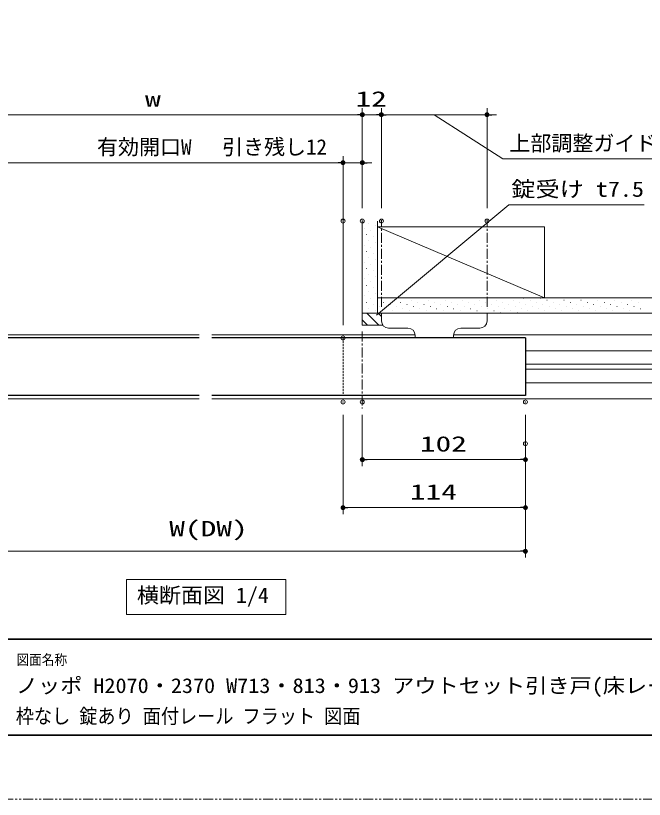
# Model space of a CAD drawing. Units: millimetres, scale not verified. Extents: x -1306 to 1306, y -607 to 607.
# Drawn here: x -873.9 to -481, y -594 to -104.4 of the extents above; entities that cross this region are included whole.
import ezdxf
from ezdxf.enums import TextEntityAlignment as Align

# ---------------------------------------------------------------- set-up
doc = ezdxf.new("R2010")
doc.units = ezdxf.units.MM
doc.header["$LTSCALE"] = 5
doc.header["$PDMODE"] = 32
doc.header["$PDSIZE"] = 2.5
for name, pattern in [('USER1', [2.5, 1.25, -0.25, 0.25, -0.25, 0.25, -0.25]), ('USER2', [0.375, 0.25, -0.125]), ('USER3', [2, 1.25, -0.25, 0.25, -0.25])]:
    doc.linetypes.add(name, pattern=pattern)
for name, color, linetype, lineweight in [('0-1_線(黄)', 2, 'Continuous', 15), ('0-3_陰線', 1, 'USER1', 9), ('0-C_中心線', 3, 'USER3', 9), ('0-D_線(白)', 7, 'Continuous', 30), ('1-0_線(水)', 4, 'Continuous', 9), ('1-1_寸法線', 3, 'Continuous', 13), ('1-2_ハッチング', 6, 'Continuous', 9), ('1-4_DEFPOINTS', 7, 'Continuous', 5), ('1-5_0', 3, 'Continuous', 25), ('1-7_点線(黄)', 2, 'USER2', 15), ('1-8_図面枠', 7, 'Continuous', 35)]:
    doc.layers.add(name, color=color, linetype=linetype, lineweight=lineweight)
doc.styles.add('ＭＳ ゴシック', font='')
doc.styles.get('ＭＳ ゴシック').set_extended_font_data('MS Gothic')

# ---------------------------------------------------------------- blocks, each defined once
blk = doc.blocks.new('_DOT')
at = {"layer": '1-5_0'}
blk.add_line((-2.5, 0), (-5, 0), dxfattribs=at)
for points in [[(0, 0), (-2.5, 0), (-2.48, 0.313)], [(0, 0), (-2.48, -0.313), (-2.5, 0)], [(0, 0), (-2.48, 0.313), (-2.421, 0.622)], [(0, 0), (-2.421, -0.622), (-2.48, -0.313)], [(0, 0), (-2.421, 0.622), (-2.324, 0.92)], [(0, 0), (-2.324, -0.92), (-2.421, -0.622)], [(0, 0), (-2.324, 0.92), (-2.191, 1.204)], [(0, 0), (-2.191, -1.204), (-2.324, -0.92)], [(0, 0), (-2.191, 1.204), (-2.023, 1.469)], [(0, 0), (-2.023, -1.469), (-2.191, -1.204)], [(0, 0), (-2.023, 1.469), (-1.822, 1.711)], [(0, 0), (-1.822, -1.711), (-2.023, -1.469)], [(0, 0), (-1.822, 1.711), (-1.594, 1.926)], [(0, 0), (-1.594, -1.926), (-1.822, -1.711)], [(0, 0), (-1.594, 1.926), (-1.34, 2.111)], [(0, 0), (-1.34, -2.111), (-1.594, -1.926)], [(0, 0), (-1.34, 2.111), (-1.064, 2.262)], [(0, 0), (-1.064, -2.262), (-1.34, -2.111)], [(0, 0), (-1.064, 2.262), (-0.773, 2.378)], [(0, 0), (-0.773, -2.378), (-1.064, -2.262)], [(0, 0), (-0.773, 2.378), (-0.468, 2.456)], [(0, 0), (-0.468, -2.456), (-0.773, -2.378)], [(0, 0), (-0.468, 2.456), (-0.157, 2.495)], [(0, 0), (-0.157, -2.495), (-0.468, -2.456)], [(0, 0), (-0.157, 2.495), (0.157, 2.495)], [(0, 0), (0.157, -2.495), (-0.157, -2.495)], [(0, 0), (0.157, 2.495), (0.468, 2.456)], [(0, 0), (0.468, 2.456), (0.773, 2.378)], [(0, 0), (0.773, 2.378), (1.064, 2.262)], [(0, 0), (1.064, 2.262), (1.34, 2.111)], [(0, 0), (1.34, 2.111), (1.594, 1.926)], [(0, 0), (1.594, 1.926), (1.822, 1.711)], [(0, 0), (1.822, 1.711), (2.023, 1.469)], [(0, 0), (2.023, 1.469), (2.191, 1.204)], [(0, 0), (2.191, 1.204), (2.324, 0.92)], [(0, 0), (2.324, 0.92), (2.421, 0.622)], [(0, 0), (2.421, 0.622), (2.48, 0.313)], [(0, 0), (2.48, 0.313), (2.5, 0)], [(0, 0), (0.468, -2.456), (0.157, -2.495)], [(0, 0), (0.773, -2.378), (0.468, -2.456)], [(0, 0), (1.064, -2.262), (0.773, -2.378)], [(0, 0), (1.34, -2.111), (1.064, -2.262)], [(0, 0), (1.594, -1.926), (1.34, -2.111)], [(0, 0), (1.822, -1.711), (1.594, -1.926)], [(0, 0), (2.023, -1.469), (1.822, -1.711)], [(0, 0), (2.191, -1.204), (2.023, -1.469)], [(0, 0), (2.324, -0.92), (2.191, -1.204)], [(0, 0), (2.421, -0.622), (2.324, -0.92)], [(0, 0), (2.48, -0.313), (2.421, -0.622)], [(0, 0), (2.5, 0), (2.48, -0.313)]]:
    blk.add_solid(points, dxfattribs=at)

msp = doc.modelspace()

# ---------------------------------------------------------------- linework, layer by layer
at = {"layer": '0-1_線(黄)'}
for p, q in [((-657.258, -290.256), (-657.258, -232.756)), ((-647.758, -290.256), (-647.758, -232.756)), ((-647.758, -236.256), (-543.258, -236.256)), ((-647.758, -280.756), (-449.259, -280.756)), ((-657.258, -290.256), (-449.259, -290.256)), ((-645.258, -295.156), (-645.258, -290.256)), ((-579.258, -295.156), (-579.258, -290.256)), ((-640.758, -299.656), (-628.718, -299.656)), ((-583.758, -299.656), (-595.718, -299.656)), ((-624.218, -304.156), (-624.218, -305.756)), ((-600.218, -304.156), (-600.218, -305.756))]:
    msp.add_line(p, q, dxfattribs=at)
for points in [[(-647.758, -236.256), (-543.258, -280.756), (-543.258, -236.256)], [(-657.258, -290.256), (-657.258, -297.756), (-644.431, -297.756)]]:
    msp.add_lwpolyline(points, dxfattribs=at)
msp.add_lwpolyline([(-804.657, -456.756), (-704.951, -456.756), (-704.951, -478.591), (-804.657, -478.591)], close=True, dxfattribs=at)
for centre, start, end in [((-640.758, -295.156), 180, 270), ((-583.758, -295.156), 270, 0), ((-628.718, -304.156), 0, 90), ((-595.718, -304.156), 90, 180)]:
    msp.add_arc(centre, 4.5, start, end, dxfattribs=at)
at = {"layer": '0-3_陰線', "color": 4}
msp.add_line((387.036, -594), (-1292.964, -594), dxfattribs=at)
at = {"layer": '0-C_中心線'}
for p, q in [((-645.258, -286.256), (-645.258, -232.259)), ((-579.258, -286.256), (-579.258, -232.259)), ((-657.258, -301.756), (-657.258, -349.734))]:
    msp.add_line(p, q, dxfattribs=at)
at = {"layer": '0-D_線(白)'}
for p, q in [((-759.256, -305.756), (-955.258, -305.756)), ((-555.254, -305.756), (-751.256, -305.756)), ((-555.254, -305.756), (-555.254, -341.756)), ((-759.256, -341.756), (-955.258, -341.756)), ((-555.254, -341.756), (-751.256, -341.756))]:
    msp.add_line(p, q, dxfattribs=at)
at = {"layer": '1-0_線(水)'}
for p, q in [((-759.256, -303.756), (-943.258, -303.756)), ((-624.218, -303.756), (-751.256, -303.756)), ((-449.259, -303.756), (-600.218, -303.756)), ((-555.214, -313.756), (-449.259, -313.756)), ((-555.214, -322.156), (-449.259, -322.156)), ((-555.214, -325.356), (-449.259, -325.356)), ((-555.214, -333.756), (-449.259, -333.756)), ((-759.256, -343.756), (-943.258, -343.756)), ((-449.259, -343.756), (-751.256, -343.756))]:
    msp.add_line(p, q, dxfattribs=at)
at = {"layer": '1-1_寸法線'}
for p, q in [((-915.258, -166.256), (-660.258, -166.256)), ((-660.258, -166.256), (-663.258, -166.256)), ((-657.258, -224.756), (-657.258, -162.256)), ((-657.258, -224.756), (-657.258, -162.256)), ((-657.258, -166.256), (-645.258, -166.256)), ((-648.258, -166.256), (-651.258, -166.256)), ((-645.258, -224.756), (-645.258, -162.256)), ((-645.258, -224.756), (-645.258, -162.256)), ((-645.258, -166.256), (-579.258, -166.256)), ((-645.258, -166.256), (-579.258, -166.256)), ((-642.258, -166.256), (-639.258, -166.256)), ((-579.258, -224.756), (-579.258, -162.256)), ((-576.258, -166.256), (-573.258, -166.256)), ((-669.258, -297.756), (-669.258, -192.256)), ((-669.258, -224.756), (-669.258, -192.256)), ((-657.258, -224.756), (-657.258, -192.256)), ((-915.258, -196.256), (-672.258, -196.256)), ((-672.258, -196.256), (-748.877, -196.256)), ((-657.258, -196.256), (-669.258, -196.256)), ((-654.258, -196.256), (-651.258, -196.256)), ((-669.258, -353.756), (-669.258, -415.756)), ((-657.258, -353.756), (-657.258, -385.756)), ((-555.254, -353.756), (-555.254, -385.756)), ((-555.254, -353.756), (-555.254, -442.988)), ((-558.254, -381.756), (-654.258, -381.756)), ((-555.254, -379.756), (-555.254, -415.756)), ((-558.254, -411.756), (-666.258, -411.756)), ((-952.258, -438.988), (-558.254, -438.988))]:
    msp.add_line(p, q, dxfattribs=at)
for points in [[(-612.258, -166.256), (-569.312, -193.926), (-437.693, -193.926)], [(-481.108, -222.621), (-565.686, -222.621), (-648.351, -291.555)]]:
    msp.add_lwpolyline(points, dxfattribs=at)
at = {"layer": '1-2_ハッチング'}
for p, q in [((-657.152, -233.121), (-657.102, -233.121)), ((-653.175, -234.447), (-653.125, -234.447)), ((-655.826, -237.099), (-655.776, -237.099)), ((-651.849, -238.425), (-651.799, -238.425)), ((-649.197, -235.773), (-649.147, -235.773)), ((-647.871, -239.75), (-647.821, -239.75)), ((-657.152, -243.728), (-657.102, -243.728)), ((-654.501, -241.076), (-654.451, -241.076)), ((-650.523, -242.402), (-650.473, -242.402)), ((-655.826, -247.705), (-655.776, -247.705)), ((-653.175, -245.054), (-653.125, -245.054)), ((-651.849, -249.031), (-651.799, -249.031)), ((-649.197, -246.38), (-649.147, -246.38)), ((-657.152, -254.334), (-657.102, -254.334)), ((-654.501, -251.683), (-654.451, -251.683)), ((-650.523, -253.009), (-650.473, -253.009)), ((-647.871, -250.357), (-647.821, -250.357)), ((-655.826, -258.312), (-655.776, -258.312)), ((-653.175, -255.66), (-653.125, -255.66)), ((-649.197, -256.986), (-649.147, -256.986)), ((-654.501, -262.289), (-654.451, -262.289)), ((-651.849, -259.638), (-651.799, -259.638)), ((-650.523, -263.615), (-650.473, -263.615)), ((-647.871, -260.964), (-647.821, -260.964)), ((-657.152, -264.941), (-657.102, -264.941)), ((-655.826, -268.919), (-655.776, -268.919)), ((-653.175, -266.267), (-653.125, -266.267)), ((-649.197, -267.593), (-649.147, -267.593)), ((-654.501, -272.896), (-654.451, -272.896)), ((-651.849, -270.244), (-651.799, -270.244)), ((-647.871, -271.57), (-647.821, -271.57)), ((-657.152, -275.548), (-657.102, -275.548)), ((-653.175, -276.873), (-653.125, -276.873)), ((-650.523, -274.222), (-650.473, -274.222)), ((-649.197, -278.199), (-649.147, -278.199)), ((-655.826, -279.525), (-655.776, -279.525)), ((-654.501, -283.503), (-654.451, -283.503)), ((-651.849, -280.851), (-651.799, -280.851)), ((-647.871, -282.177), (-647.821, -282.177)), ((-643.894, -283.503), (-643.844, -283.503)), ((-641.242, -280.851), (-641.192, -280.851)), ((-637.265, -282.177), (-637.215, -282.177)), ((-633.287, -283.503), (-633.237, -283.503)), ((-630.636, -280.851), (-630.586, -280.851)), ((-626.658, -282.177), (-626.608, -282.177)), ((-622.681, -283.503), (-622.631, -283.503)), ((-620.029, -280.851), (-619.979, -280.851)), ((-616.052, -282.177), (-616.002, -282.177)), ((-612.074, -283.503), (-612.024, -283.503)), ((-609.423, -280.851), (-609.373, -280.851)), ((-605.445, -282.177), (-605.395, -282.177)), ((-601.468, -283.503), (-601.418, -283.503)), ((-598.816, -280.851), (-598.766, -280.851)), ((-594.838, -282.177), (-594.788, -282.177)), ((-590.861, -283.503), (-590.811, -283.503)), ((-588.209, -280.851), (-588.159, -280.851)), ((-584.232, -282.177), (-584.182, -282.177)), ((-580.254, -283.503), (-580.204, -283.503)), ((-577.603, -280.851), (-577.553, -280.851)), ((-573.625, -282.177), (-573.575, -282.177)), ((-569.648, -283.503), (-569.598, -283.503)), ((-566.996, -280.851), (-566.946, -280.851)), ((-563.019, -282.177), (-562.969, -282.177)), ((-559.041, -283.503), (-558.991, -283.503)), ((-556.39, -280.851), (-556.34, -280.851)), ((-552.412, -282.177), (-552.362, -282.177)), ((-548.435, -283.503), (-548.385, -283.503)), ((-545.783, -280.851), (-545.733, -280.851)), ((-541.805, -282.177), (-541.755, -282.177)), ((-537.828, -283.503), (-537.778, -283.503)), ((-535.176, -280.851), (-535.126, -280.851)), ((-531.199, -282.177), (-531.149, -282.177)), ((-527.221, -283.503), (-527.171, -283.503)), ((-524.57, -280.851), (-524.52, -280.851)), ((-520.592, -282.177), (-520.542, -282.177)), ((-516.615, -283.503), (-516.565, -283.503)), ((-513.963, -280.851), (-513.913, -280.851)), ((-509.986, -282.177), (-509.936, -282.177)), ((-506.008, -283.503), (-505.958, -283.503)), ((-503.357, -280.851), (-503.307, -280.851)), ((-499.379, -282.177), (-499.329, -282.177)), ((-495.402, -283.503), (-495.352, -283.503)), ((-492.75, -280.851), (-492.7, -280.851)), ((-488.772, -282.177), (-488.722, -282.177)), ((-484.795, -283.503), (-484.745, -283.503)), ((-482.143, -280.851), (-482.093, -280.851)), ((-657.152, -286.154), (-657.102, -286.154)), ((-653.175, -287.48), (-653.125, -287.48)), ((-650.523, -284.828), (-650.473, -284.828)), ((-649.197, -288.806), (-649.147, -288.806)), ((-646.546, -286.154), (-646.496, -286.154)), ((-642.568, -287.48), (-642.518, -287.48)), ((-639.917, -284.828), (-639.867, -284.828)), ((-638.591, -288.806), (-638.541, -288.806)), ((-635.939, -286.154), (-635.889, -286.154)), ((-631.962, -287.48), (-631.912, -287.48)), ((-629.31, -284.828), (-629.26, -284.828)), ((-627.984, -288.806), (-627.934, -288.806)), ((-625.332, -286.154), (-625.282, -286.154)), ((-621.355, -287.48), (-621.305, -287.48)), ((-618.703, -284.828), (-618.653, -284.828)), ((-617.378, -288.806), (-617.328, -288.806)), ((-614.726, -286.154), (-614.676, -286.154)), ((-610.748, -287.48), (-610.698, -287.48)), ((-608.097, -284.828), (-608.047, -284.828)), ((-606.771, -288.806), (-606.721, -288.806)), ((-604.119, -286.154), (-604.069, -286.154)), ((-600.142, -287.48), (-600.092, -287.48)), ((-597.49, -284.828), (-597.44, -284.828)), ((-596.164, -288.806), (-596.114, -288.806)), ((-593.513, -286.154), (-593.463, -286.154)), ((-589.535, -287.48), (-589.485, -287.48)), ((-586.884, -284.828), (-586.834, -284.828)), ((-585.558, -288.806), (-585.508, -288.806)), ((-582.906, -286.154), (-582.856, -286.154)), ((-578.929, -287.48), (-578.879, -287.48)), ((-576.277, -284.828), (-576.227, -284.828)), ((-574.951, -288.806), (-574.901, -288.806)), ((-572.299, -286.154), (-572.249, -286.154)), ((-568.322, -287.48), (-568.272, -287.48)), ((-565.67, -284.828), (-565.62, -284.828)), ((-564.345, -288.806), (-564.295, -288.806)), ((-561.693, -286.154), (-561.643, -286.154)), ((-557.715, -287.48), (-557.665, -287.48)), ((-555.064, -284.828), (-555.014, -284.828)), ((-553.738, -288.806), (-553.688, -288.806)), ((-551.086, -286.154), (-551.036, -286.154)), ((-547.109, -287.48), (-547.059, -287.48)), ((-544.457, -284.828), (-544.407, -284.828)), ((-543.131, -288.806), (-543.081, -288.806)), ((-540.48, -286.154), (-540.43, -286.154)), ((-536.502, -287.48), (-536.452, -287.48)), ((-533.851, -284.828), (-533.801, -284.828)), ((-532.525, -288.806), (-532.475, -288.806)), ((-529.873, -286.154), (-529.823, -286.154)), ((-525.896, -287.48), (-525.846, -287.48)), ((-523.244, -284.828), (-523.194, -284.828)), ((-521.918, -288.806), (-521.868, -288.806)), ((-519.266, -286.154), (-519.216, -286.154)), ((-515.289, -287.48), (-515.239, -287.48)), ((-512.637, -284.828), (-512.587, -284.828)), ((-511.311, -288.806), (-511.261, -288.806)), ((-508.66, -286.154), (-508.61, -286.154)), ((-504.682, -287.48), (-504.632, -287.48)), ((-502.031, -284.828), (-501.981, -284.828)), ((-500.705, -288.806), (-500.655, -288.806)), ((-498.053, -286.154), (-498.003, -286.154)), ((-494.076, -287.48), (-494.026, -287.48)), ((-491.424, -284.828), (-491.374, -284.828)), ((-490.098, -288.806), (-490.048, -288.806)), ((-487.447, -286.154), (-487.397, -286.154)), ((-483.469, -287.48), (-483.419, -287.48)), ((-655.826, -290.132), (-655.776, -290.132)), ((-646.873, -297.756), (-654.373, -290.256)), ((-645.258, -292.3), (-647.302, -290.256)), ((-645.22, -290.132), (-645.17, -290.132)), ((-634.613, -290.132), (-634.563, -290.132)), ((-624.007, -290.132), (-623.957, -290.132)), ((-613.4, -290.132), (-613.35, -290.132)), ((-602.793, -290.132), (-602.743, -290.132)), ((-592.187, -290.132), (-592.137, -290.132)), ((-581.58, -290.132), (-581.53, -290.132)), ((-570.974, -290.132), (-570.924, -290.132)), ((-560.367, -290.132), (-560.317, -290.132)), ((-549.76, -290.132), (-549.71, -290.132)), ((-539.154, -290.132), (-539.104, -290.132)), ((-528.547, -290.132), (-528.497, -290.132)), ((-517.941, -290.132), (-517.891, -290.132)), ((-507.334, -290.132), (-507.284, -290.132)), ((-496.727, -290.132), (-496.677, -290.132)), ((-486.121, -290.132), (-486.071, -290.132)), ((-653.944, -297.756), (-657.258, -294.442))]:
    msp.add_line(p, q, dxfattribs=at)
at = {"layer": '1-4_DEFPOINTS'}
for p in [(-657.258, -166.256), (-645.258, -166.256), (-579.258, -166.256), (-669.258, -196.256), (-657.258, -196.256), (-669.258, -232.756), (-657.258, -232.756), (-645.258, -232.756), (-579.258, -232.756), (-669.258, -305.756), (-669.258, -345.756), (-657.258, -345.756), (-555.254, -345.756), (-555.254, -371.756), (-657.258, -381.756), (-669.258, -411.756), (-555.254, -438.988)]:
    msp.add_point(p, dxfattribs=at)
at = {"layer": '1-7_点線(黄)'}
msp.add_line((-669.258, -305.756), (-669.258, -341.756), dxfattribs=at)
at = {"layer": '1-8_図面枠'}
msp.add_line((-1252.964, -494), (347.036, -494), dxfattribs=at)
msp.add_lwpolyline([(-1252.964, -554), (347.036, -554), (347.036, 554), (-1252.964, 554)], close=True, dxfattribs=at)

# ---------------------------------------------------------------- block references
at = {"layer": '1-1_寸法線', "xscale": 0.6, "yscale": 0.6}
for p in [(-657.258, -166.256), (-657.258, -166.256), (-645.258, -166.256), (-669.258, -196.256), (-669.258, -196.256), (-555.254, -381.756), (-555.254, -411.756), (-555.254, -438.988)]:
    msp.add_blockref('_DOT', p, dxfattribs=at)
at = {"layer": '1-1_寸法線', "xscale": 0.6, "yscale": 0.6, "rotation": 180}
for p in [(-645.258, -166.256), (-579.258, -166.256), (-657.258, -196.256), (-657.258, -381.756), (-669.258, -411.756)]:
    msp.add_blockref('_DOT', p, dxfattribs=at)

# ---------------------------------------------------------------- texts
at = {"layer": '0-1_線(黄)', "style": 'ＭＳ ゴシック', "width": 1.05}
msp.add_text('横断面図 1/4', height=9.604, dxfattribs=at).set_placement((-798.08, -474.135), align=Align.BOTTOM_LEFT)
at = {"layer": '1-1_寸法線', "style": 'ＭＳ ゴシック'}
for s, height, width, p in [('12', 9.604, 1.5, (-661.496, -164.107)), ('w', 9.604, 1.5, (-792.996, -164.107)), ('錠受け t7.5', 9.621, 1.15, (-564.094, -220.453)), ('102', 9.604, 1.5, (-621.256, -379.607)), ('114', 9.604, 1.5, (-627.494, -409.607)), ('W(DW)', 9.604, 1.5, (-777.875, -432.553))]:
    msp.add_text(s, height=height, dxfattribs=dict(at, width=width)).set_placement(p, align=Align.BOTTOM_LEFT)
for s, p in [('有効開口W', (-822.996, -194.107)), ('引き残し12', (-744.877, -194.107)), ('上部調整ガイド巾 66', (-565.312, -191.777))]:
    msp.add_text(s, height=9.621, dxfattribs=at).set_placement(p, align=Align.BOTTOM_LEFT)
at = {"layer": '1-8_図面枠', "style": 'ＭＳ ゴシック'}
for s, height, width, p in [('図面名称', 6.452, 0.9, (-873.367, -511.963)), ('ノッポ H2070・2370 W713・813・913 アウトセット引き戸(床レールタイプ)', 9.236, 1.1, (-873.76, -530.357)), ('枠なし 錠あり 面付レール フラット 図面', 9.236, 0.9, (-873.76, -549.409))]:
    msp.add_text(s, height=height, dxfattribs=dict(at, width=width)).set_placement(p, align=Align.BOTTOM_LEFT)

doc.saveas('drawing.dxf')
